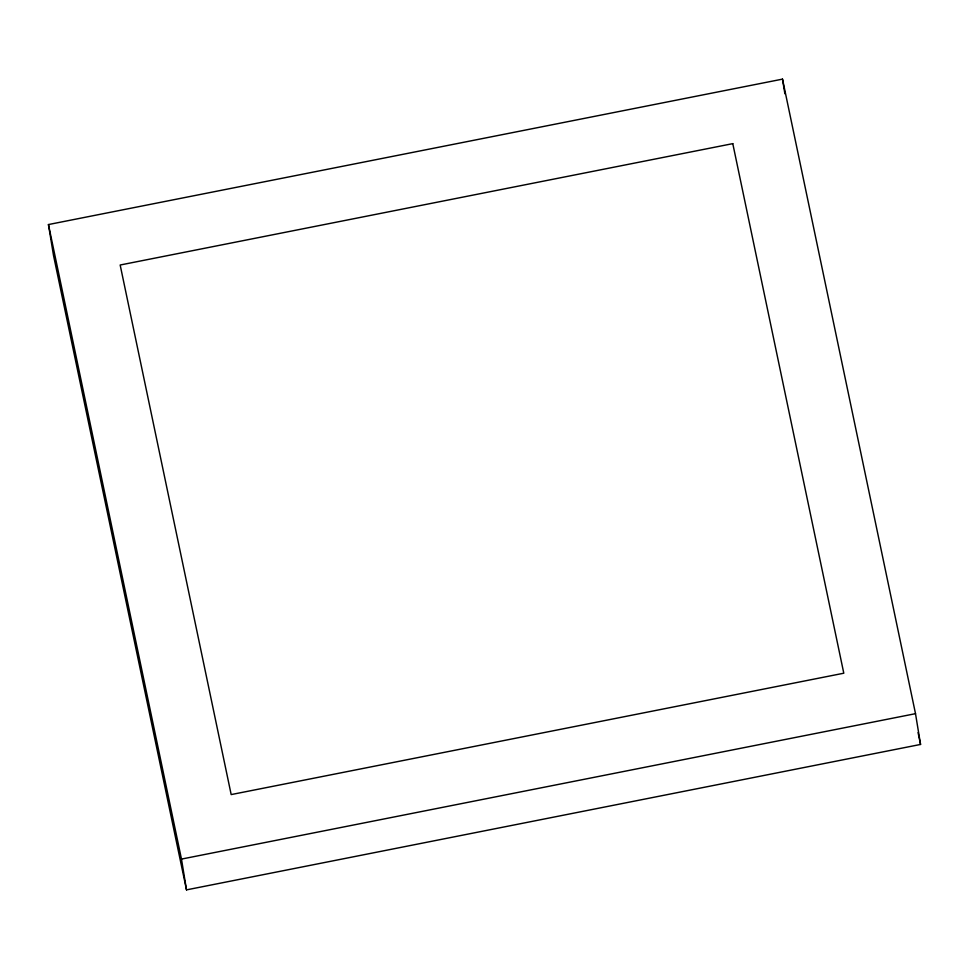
<?xml version="1.0" encoding="UTF-8"?>
<svg xmlns="http://www.w3.org/2000/svg" width="969" height="969" viewBox="0 0 969 969"><rect width="100%" height="100%" fill="white"/><g stroke="black" fill="none" stroke-linecap="round" stroke-linejoin="round"><path stroke-width="1.45" d="M48.45 224.554L782.492 79.131L915.511 713.668L920.55 744.446L186.508 889.869L53.489 255.332L48.45 224.554L181.469 859.091L186.508 889.869M181.469 859.091L915.511 713.668M918.067 732.612L920.55 744.446M782.492 79.131L784.89 93.787M732.782 143.642L120.168 265.009L231.179 794.58L843.793 673.213L732.782 143.642"/></g></svg>
